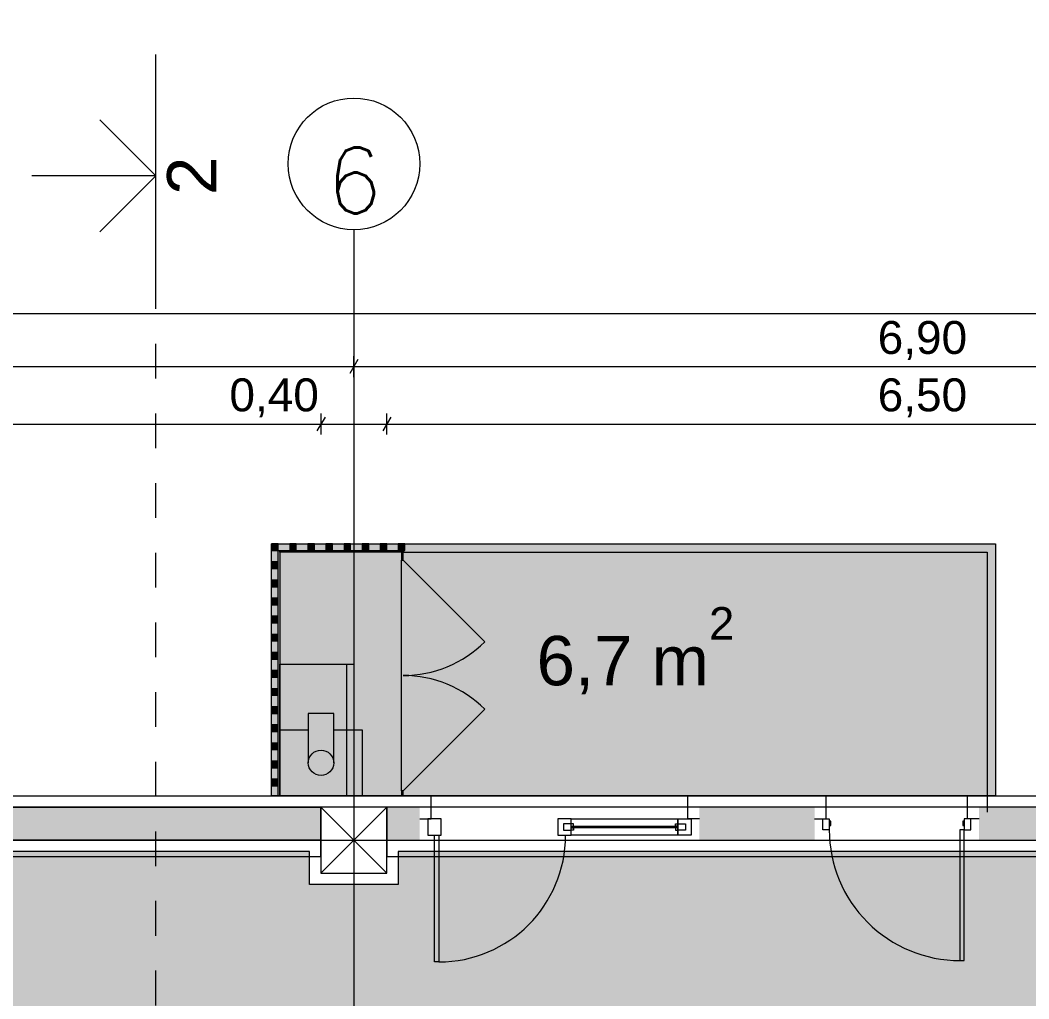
# Model space of a CAD drawing. Header units: metres. Extents: x 476297 to 476657, y 4620828 to 4621206.
# Drawn here: x 476423.33 to 476429.46, y 4621080.66 to 4621086.6 of the extents above; entities that cross this region are included whole.
import ezdxf

# ---------------------------------------------------------------- set-up
doc = ezdxf.new("R2010")
doc.units = ezdxf.units.M
doc.header["$MEASUREMENT"] = 0
doc.linetypes.add('Dashed', pattern=[0.42333333333324, 0.21166666666662, -0.21166666666662])
for name, color, linetype in [('0_Pen_No__42_Pen_No__250', 7, 'Continuous'), ('2D Drafting - General_Pen_No__1', 7, 'Continuous'), ('2D Drafting - General_Pen_No__250_Pen_No__7', 7, 'Continuous'), ('2D Drafting - General_Pen_No__7', 7, 'Continuous'), ('2D Drafting - General_Pen_No__7_Pen_No__1', 7, 'Continuous'), ('2D Drafting - General_Pen_No__7_Pen_No__7', 7, 'Continuous'), ('Annotation - Text_Pen_No__7', 7, 'Continuous'), ('Doors_Pen_No__7_Pen_No__1', 7, 'Continuous'), ('Doors_Pen_No__7_Pen_No__7', 7, 'Continuous'), ('G-Anno-Nplt', 7, 'Continuous'), ('gegmebi_Pen_No__1', 7, 'Continuous'), ('kar-panjara_Pen_No__7_Pen_No__1', 7, 'Continuous'), ('New.', 7, 'Continuous'), ('New2D Drafting - General_Pen_No__250_Pen_No__7', 7, 'Continuous'), ('New2D Drafting - General_Pen_No__30_Pen_No__9_Pen_No__9', 7, 'Continuous'), ('NewDoors_Pen_No__7_Pen_No__7', 7, 'Continuous'), ('Newreg_nak', 7, 'Continuous'), ('Newshenobebi', 7, 'Continuous'), ('NewStructural - Bearing', 7, 'Continuous'), ('zoma', 7, 'Continuous'), ('zoma_Pen_No__5', 7, 'Continuous')]:
    doc.layers.add(name, color=color, linetype=linetype)
doc.styles.add('GENERATED_STYLE_1', font='arial.ttf')
doc.styles.add('GENERATED_STYLE_2', font='arial.ttf')
doc.dimstyles.new('GENERATED_STYLE__1', dxfattribs={"dimtxt": 0.2, "dimasz": 0.0644213309708986, "dimexe": 0.18, "dimexo": 0.003, "dimgap": 0.09, "dimtad": 1, "dimtih": 1, "dimtoh": 1, "dimzin": 0, "dimdsep": 46, "dimtxsty": 'GENERATED_STYLE_2', "dimblk": 'ARROWHEAD_2', "dimblk1": 'ARROWHEAD_2', "dimblk2": 'ARROWHEAD_2', "dimcen": 0.09, "dimclrd": 142, "dimclre": 142, "dimclrt": 142, "dimadec": 0, "dimazin": 0, "dimtfac": 1, "dimtdec": 4, "dimtmove": 0, "dimatfit": 3, "dimfxl": 1, "dimtolj": 1, "dimtzin": 0, "dimarcsym": 0})
doc.dimstyles.new('GENERATED_STYLE__2', dxfattribs={"dimtxt": 0.2, "dimasz": 0.0644213309708986, "dimexe": 0.18, "dimexo": 0.003, "dimgap": 0.09, "dimtad": 1, "dimtih": 1, "dimtoh": 1, "dimzin": 0, "dimdsep": 46, "dimtxsty": 'GENERATED_STYLE_2', "dimblk": 'ARROWHEAD_2', "dimblk1": 'ARROWHEAD_2', "dimblk2": 'ARROWHEAD_2', "dimcen": 0.09, "dimclrd": 142, "dimclre": 142, "dimclrt": 142, "dimadec": 0, "dimazin": 0, "dimtfac": 1, "dimtdec": 4, "dimtmove": 2, "dimatfit": 3, "dimfxl": 1, "dimtolj": 1, "dimtzin": 0, "dimarcsym": 0})
doc.dimstyles.new('GENERATED_STYLE__9', dxfattribs={"dimtxt": 0.5, "dimasz": 0.228, "dimexe": 0.18, "dimexo": 0.003, "dimgap": 0.09, "dimtad": 1, "dimzin": 0, "dimdsep": 46, "dimtxsty": 'GENERATED_STYLE_2', "dimblk": 'ARROWHEAD_2', "dimblk1": 'ARROWHEAD_2', "dimblk2": 'ARROWHEAD_2', "dimcen": 0.09, "dimclrd": 1, "dimclre": 1, "dimclrt": 1, "dimadec": 0, "dimazin": 0, "dimtfac": 1, "dimtdec": 4, "dimtmove": 0, "dimatfit": 3, "dimfxl": 1, "dimtolj": 1, "dimtzin": 0, "dimarcsym": 0})

# ---------------------------------------------------------------- blocks, each defined once
blk = doc.blocks.new('*D170', base_point=(476844.5271483883, 4621385.791044046))
at = {"layer": 'zoma', "color": 1, "linetype": 'Continuous', "lineweight": 0, "transparency": 16777216}
for p, q in [((476390.6557685478, 4621089.805707128), (476390.6557698309, 4621089.952407127)), ((476390.8057677904, 4621089.719103316), (476390.5057693053, 4621089.89231094)), ((476390.8807685478, 4621089.80570516), (476390.4307685479, 4621089.805709096)), ((476390.6556987105, 4621081.820953937), (476390.6557685478, 4621089.805707128)), ((476390.505699468, 4621081.907557749), (476390.805697953, 4621081.734350125)), ((476390.8806987105, 4621081.820951969), (476390.4306987105, 4621081.820955905)), ((476390.6556974274, 4621081.674253938), (476390.6556987105, 4621081.820953937))]:
    blk.add_line(p, q, dxfattribs=at)
at = {"layer": 'zoma', "color": 1, "lineweight": 0, "transparency": 16777216, "insert": (476390.5557261523, 4621084.958473884), "char_height": 0.5, "attachment_point": 7, "rotation": 89.99949887172694, "style": 'GENERATED_STYLE_2'}
blk.add_mtext('\\A1;{\\pql;\\fArial CYR|b0|i0|c204|p34;54.31}', dxfattribs=at)
blk = doc.blocks.new('ARROWHEAD_2')
at = {"color": 0, "linetype": 'Continuous', "lineweight": 0}
for p, q in [((-0.3781315, -0.655), (0.3781315, 0.655)), ((0, 0), (-1, 0))]:
    blk.add_line(p, q, dxfattribs=at)
blk = doc.blocks.new('*D174', base_point=(476844.5271483883, 4621385.791044046))
at = {"layer": 'zoma', "color": 142, "linetype": 'Continuous', "lineweight": 0, "transparency": 16777216}
for p, q in [((476411.5802715549, 4621084.540303047), (476411.5313325465, 4621084.45553813)), ((476411.5558020597, 4621084.434346907), (476411.5558020417, 4621084.56149427)), ((476418.4802715548, 4621084.540304017), (476418.4313325465, 4621084.455539101)), ((476418.4558020596, 4621084.434347877), (476418.4558020417, 4621084.561495241)), ((476411.5558020507, 4621084.497920589), (476418.4558020507, 4621084.497921559)), ((476418.4558020507, 4621084.497921559), (476425.3558020507, 4621084.497922529))]:
    blk.add_line(p, q, dxfattribs=at)
at = {"layer": 'zoma', "color": 142, "lineweight": 0, "transparency": 16777216, "insert": (476414.7397440391, 4621084.537921037), "char_height": 0.2, "attachment_point": 7, "rotation": 8.059709588411218e-06, "style": 'GENERATED_STYLE_2'}
blk.add_mtext('\\A1;{\\pql;\\fArial CYR|b0|i0|c204|p34;6,90}', dxfattribs=at)
blk = doc.blocks.new('*D175', base_point=(476844.5271483883, 4621385.791044046))
at = {"layer": 'zoma', "color": 142, "linetype": 'Continuous', "lineweight": 0, "transparency": 16777216}
for p, q in [((476418.4802715548, 4621084.540304017), (476418.4313325465, 4621084.455539101)), ((476418.4558020596, 4621084.434347877), (476418.4558020417, 4621084.561495241)), ((476425.3802715549, 4621084.540304988), (476425.3313325465, 4621084.455540071)), ((476425.3558020596, 4621084.434348848), (476425.3558020417, 4621084.561496211)), ((476418.4558020507, 4621084.497921559), (476425.3558020507, 4621084.497922529)), ((476425.3558020507, 4621084.497922529), (476432.2558020506, 4621084.4979235))]:
    blk.add_line(p, q, dxfattribs=at)
at = {"layer": 'zoma', "color": 142, "lineweight": 0, "transparency": 16777216, "insert": (476421.6397440391, 4621084.537922008), "char_height": 0.2, "attachment_point": 7, "rotation": 8.059709588411218e-06, "style": 'GENERATED_STYLE_2'}
blk.add_mtext('\\A1;{\\pql;\\fArial CYR|b0|i0|c204|p34;6,90}', dxfattribs=at)
blk = doc.blocks.new('*D176', base_point=(476844.5271483883, 4621385.791044046))
at = {"layer": 'zoma', "color": 142, "linetype": 'Continuous', "lineweight": 0, "transparency": 16777216}
for p, q in [((476425.3802715549, 4621084.540304988), (476425.3313325465, 4621084.455540071)), ((476425.3558020596, 4621084.434348848), (476425.3558020417, 4621084.561496211)), ((476432.2313325464, 4621084.455541043), (476432.2802715548, 4621084.540305958)), ((476432.2558020596, 4621084.434349818), (476432.2558020417, 4621084.561497183)), ((476425.3558020507, 4621084.497922529), (476432.2558020506, 4621084.4979235)), ((476432.2558020506, 4621084.4979235), (476432.2972520912, 4621084.497923506))]:
    blk.add_line(p, q, dxfattribs=at)
at = {"layer": 'zoma', "color": 142, "lineweight": 0, "transparency": 16777216, "insert": (476428.5397440391, 4621084.537922978), "char_height": 0.2, "attachment_point": 7, "rotation": 8.059709588411218e-06, "style": 'GENERATED_STYLE_2'}
blk.add_mtext('\\A1;{\\pql;\\fArial CYR|b0|i0|c204|p34;6,90}', dxfattribs=at)
blk = doc.blocks.new('*D228', base_point=(476844.5271483883, 4621385.791044046))
at = {"layer": 'zoma', "color": 142, "linetype": 'Continuous', "lineweight": 0, "transparency": 16777216}
for p, q in [((476418.6802716039, 4621084.191657396), (476418.6313325955, 4621084.106892481)), ((476418.6558021086, 4621084.085701256), (476418.6558020908, 4621084.21284862)), ((476425.1802716039, 4621084.191658311), (476425.1313325955, 4621084.106893394)), ((476425.1558021086, 4621084.085702171), (476425.1558020908, 4621084.212849534)), ((476418.2558020997, 4621084.149274882), (476418.6558020997, 4621084.149274938)), ((476418.6558020997, 4621084.149274938), (476425.1558020997, 4621084.149275852))]:
    blk.add_line(p, q, dxfattribs=at)
at = {"layer": 'zoma', "color": 142, "lineweight": 0, "transparency": 16777216, "char_height": 0.2, "attachment_point": 7, "rotation": 8.059709588411218e-06, "style": 'GENERATED_STYLE_2'}
for s, insert in [('\\A1;{\\pql;\\fArial CYR|b0|i0|c204|p34;6,50}', (476421.6397440881, 4621084.189275359)), ('\\A1;{\\pql;\\fArial CYR|b0|i0|c204|p34;0,40}', (476424.5991890374, 4621084.189275775))]:
    blk.add_mtext(s, dxfattribs=dict(at, insert=insert))
blk = doc.blocks.new('*D229', base_point=(476844.5271483883, 4621385.791044046))
at = {"layer": 'zoma', "color": 142, "linetype": 'Continuous', "lineweight": 0, "transparency": 16777216}
for p, q in [((476425.1802716039, 4621084.191658311), (476425.1313325955, 4621084.106893394)), ((476425.1558021086, 4621084.085702171), (476425.1558020908, 4621084.212849534)), ((476425.5802716039, 4621084.191658366), (476425.5313325956, 4621084.106893451)), ((476425.5558021087, 4621084.085702227), (476425.5558020908, 4621084.212849591)), ((476418.6558020997, 4621084.149274938), (476425.1558020997, 4621084.149275852)), ((476425.1558020997, 4621084.149275852), (476425.5558020998, 4621084.149275909))]:
    blk.add_line(p, q, dxfattribs=at)
blk = doc.blocks.new('*D230', base_point=(476844.5271483883, 4621385.791044046))
at = {"layer": 'zoma', "color": 142, "linetype": 'Continuous', "lineweight": 0, "transparency": 16777216}
for p, q in [((476425.5802716039, 4621084.191658366), (476425.5313325956, 4621084.106893451)), ((476425.5558021087, 4621084.085702227), (476425.5558020908, 4621084.212849591)), ((476432.0802716039, 4621084.191659281), (476432.0313325956, 4621084.106894366)), ((476432.0558021087, 4621084.085703141), (476432.0558020908, 4621084.212850505)), ((476425.1558020997, 4621084.149275852), (476425.5558020998, 4621084.149275909)), ((476425.5558020998, 4621084.149275909), (476432.0558020998, 4621084.149276823))]:
    blk.add_line(p, q, dxfattribs=at)
at = {"layer": 'zoma', "color": 142, "lineweight": 0, "transparency": 16777216, "char_height": 0.2, "attachment_point": 7, "rotation": 8.059709588411218e-06, "style": 'GENERATED_STYLE_2'}
for s, insert in [('\\A1;{\\pql;\\fArial CYR|b0|i0|c204|p34;6,50}', (476428.5397440881, 4621084.189276329)), ('\\A1;{\\pql;\\fArial CYR|b0|i0|c204|p34;0,40}', (476431.4991890374, 4621084.189276746))]:
    blk.add_mtext(s, dxfattribs=dict(at, insert=insert))
blk = doc.blocks.new('*D231', base_point=(476844.5271483883, 4621385.791044046))
at = {"layer": 'zoma', "color": 142, "linetype": 'Continuous', "lineweight": 0, "transparency": 16777216}
for p, q in [((476432.0802716039, 4621084.191659281), (476432.0313325956, 4621084.106894366)), ((476432.0558021087, 4621084.085703141), (476432.0558020908, 4621084.212850505)), ((476432.4313325955, 4621084.106894421), (476432.4802716039, 4621084.191659338)), ((476432.4558021086, 4621084.085703198), (476432.4558020908, 4621084.212850561)), ((476425.5558020998, 4621084.149275909), (476432.0558020998, 4621084.149276823)), ((476432.0558020998, 4621084.149276823), (476432.4558020997, 4621084.14927688)), ((476432.4558020997, 4621084.14927688), (476432.4972521403, 4621084.149276885))]:
    blk.add_line(p, q, dxfattribs=at)
blk = doc.blocks.new('*D232', base_point=(476844.5271483883, 4621385.791044046))
at = {"layer": 'zoma', "color": 142, "linetype": 'Continuous', "lineweight": 0, "transparency": 16777216}
for p, q in [((476390.6802734286, 4621084.863368561), (476390.6313344082, 4621084.778603652)), ((476390.6558039184, 4621084.757412424), (476390.6558039184, 4621084.884559788)), ((476432.4313344082, 4621084.778603652), (476432.4802734285, 4621084.863368561)), ((476432.4558039184, 4621084.757412424), (476432.4558039184, 4621084.884559788)), ((476390.6143538778, 4621084.820986106), (476390.6558039184, 4621084.820986106)), ((476390.6558039184, 4621084.820986106), (476432.4558039184, 4621084.820986106)), ((476432.4558039184, 4621084.820986106), (476432.497253959, 4621084.820986106))]:
    blk.add_line(p, q, dxfattribs=at)
at = {"layer": 'zoma', "color": 142, "lineweight": 0, "transparency": 16777216, "insert": (476411.7791162376, 4621084.860986106), "char_height": 0.2, "attachment_point": 7, "style": 'GENERATED_STYLE_2'}
blk.add_mtext('\\A1;{\\pql;\\fArial CYR|b0|i0|c204|p34;41,80}', dxfattribs=at)
blk = doc.blocks.new('*D344', base_point=(476844.5271483883, 4621385.791044046))
at = {"layer": 'zoma', "color": 142, "linetype": 'Continuous', "lineweight": 0, "transparency": 16777216}
for p, q in [((476418.6794797192, 4621099.633265524), (476418.6305406989, 4621099.548500615)), ((476418.6550102091, 4621099.527309388), (476418.6550102091, 4621099.654456751)), ((476425.1794797192, 4621099.633265524), (476425.1305406989, 4621099.548500615)), ((476425.1550102091, 4621099.527309388), (476425.1550102091, 4621099.654456751)), ((476418.6550102091, 4621099.59088307), (476425.1550102091, 4621099.59088307))]:
    blk.add_line(p, q, dxfattribs=at)
at = {"layer": 'zoma', "color": 142, "lineweight": 0, "transparency": 16777216, "char_height": 0.2, "attachment_point": 7, "style": 'GENERATED_STYLE_2'}
for s, insert in [('\\A1;{\\pql;\\fArial CYR|b0|i0|c204|p34;6,50}', (476421.6389522031, 4621099.63088307)), ('\\A1;{\\pql;\\fArial CYR|b0|i0|c204|p34;0,40}', (476424.5983971523, 4621099.63088307))]:
    blk.add_mtext(s, dxfattribs=dict(at, insert=insert))
blk = doc.blocks.new('*D345', base_point=(476844.5271483883, 4621385.791044046))
at = {"layer": 'zoma', "color": 142, "linetype": 'Continuous', "lineweight": 0, "transparency": 16777216}
for p, q in [((476425.1794797192, 4621099.633265524), (476425.1305406989, 4621099.548500615)), ((476425.1550102091, 4621099.527309388), (476425.1550102091, 4621099.654456751)), ((476425.5794797192, 4621099.633265524), (476425.5305406989, 4621099.548500615)), ((476425.5550102091, 4621099.527309388), (476425.5550102091, 4621099.654456751)), ((476425.1550102091, 4621099.59088307), (476425.5550102091, 4621099.59088307))]:
    blk.add_line(p, q, dxfattribs=at)
blk = doc.blocks.new('*D346', base_point=(476844.5271483883, 4621385.791044046))
at = {"layer": 'zoma', "color": 142, "linetype": 'Continuous', "lineweight": 0, "transparency": 16777216}
for p, q in [((476425.5794797192, 4621099.633265524), (476425.5305406989, 4621099.548500615)), ((476425.5550102091, 4621099.527309388), (476425.5550102091, 4621099.654456751)), ((476432.0794797192, 4621099.633265524), (476432.0305406989, 4621099.548500615)), ((476432.0550102091, 4621099.527309388), (476432.0550102091, 4621099.654456751)), ((476425.5550102091, 4621099.59088307), (476432.0550102091, 4621099.59088307))]:
    blk.add_line(p, q, dxfattribs=at)
at = {"layer": 'zoma', "color": 142, "lineweight": 0, "transparency": 16777216, "char_height": 0.2, "attachment_point": 7, "style": 'GENERATED_STYLE_2'}
for s, insert in [('\\A1;{\\pql;\\fArial CYR|b0|i0|c204|p34;6,50}', (476428.5389522031, 4621099.63088307)), ('\\A1;{\\pql;\\fArial CYR|b0|i0|c204|p34;0,40}', (476431.4983971523, 4621099.63088307))]:
    blk.add_mtext(s, dxfattribs=dict(at, insert=insert))

msp = doc.modelspace()

# ---------------------------------------------------------------- hatches: boundary and pattern name
at = {"layer": '2D Drafting - General_Pen_No__250_Pen_No__7', "linetype": 'Continuous', "lineweight": 0}
for points in [[(476424.9058103614, 4621083.380709842), (476424.9058109903, 4621081.890586215), (476424.8958109891, 4621081.890586212), (476424.8958103603, 4621083.380709838)], [(476425.6561335981, 4621083.370710158), (476424.9058103656, 4621083.370709841), (476424.9058103614, 4621083.380709842), (476425.6561335939, 4621083.380710158)], [(476425.6561336122, 4621083.32083749), (476425.6561335981, 4621083.370833867), (476425.6461335969, 4621083.370833866), (476425.646133611, 4621083.320837487)], [(476425.6558395167, 4621081.890586147), (476425.6558395081, 4621081.92083749), (476425.6458395069, 4621081.920837487), (476425.6458395154, 4621081.890586144)], [(476425.1558009365, 4621081.820586286), (476425.1558009927, 4621081.620586285), (476423.1558011431, 4621081.620585722), (476423.1558010868, 4621081.820585723)], [(476425.5558009362, 4621081.820586398), (476425.7558020565, 4621081.820586455), (476425.7558021127, 4621081.620586454), (476425.5558009924, 4621081.620586397)], [(476427.4558026994, 4621081.620586932), (476427.4558026431, 4621081.820586933), (476428.1558050645, 4621081.82058713), (476428.1558051208, 4621081.620587129)], [(476429.1558055787, 4621081.820587592), (476432.0558009362, 4621081.820588408), (476432.0558009924, 4621081.620588407), (476429.1558056349, 4621081.620587591)]]:
    msp.add_hatch(color=7, dxfattribs=at).paths.add_polyline_path(points)
at = {"layer": 'G-Anno-Nplt', "linetype": 'Continuous', "lineweight": 0}
for color, points in [(46, [(476429.2558007047, 4621083.420715788), (476429.2558011352, 4621081.89058744), (476424.8558060445, 4621081.890586201), (476424.855805614, 4621083.420714551)]), (167, [(476432.1858027903, 4621074.990588006), (476432.185801001, 4621081.350588313), (476431.9858012095, 4621081.350588256), (476431.9858011532, 4621081.550588206), (476425.6258010044, 4621081.550586417), (476425.6258010606, 4621081.350586467), (476425.0858010375, 4621081.350586316), (476425.0858009813, 4621081.550586266), (476421.6258012146, 4621081.550585292), (476421.6258027141, 4621076.220583539), (476421.5558026524, 4621076.220583519), (476421.5558030604, 4621074.770585229), (476424.265615074, 4621074.770585991), (476424.2656150543, 4621074.840586212), (476424.2656149614, 4621075.17058605), (476425.2758028078, 4621075.170586334), (476425.2758028584, 4621074.990586062), (476425.6258026915, 4621074.990586161), (476425.6258027337, 4621074.840586594), (476431.9858028826, 4621074.840588225), (476431.9858028404, 4621074.99058795)])]:
    msp.add_hatch(color=color, dxfattribs=at).paths.add_polyline_path(points)
at = {"layer": 'New2D Drafting - General_Pen_No__250_Pen_No__7', "linetype": 'Continuous', "lineweight": 0}
for points in [[(476424.9058110054, 4621081.89046776), (476425.3558110055, 4621081.890467887), (476425.3558107804, 4621082.690467887), (476424.9058107804, 4621082.69046776)], [(476424.9058110043, 4621081.890585129), (476425.4058110043, 4621081.890589793), (476425.4058072732, 4621082.290585269), (476425.232822053, 4621082.290583656), (476425.2328211202, 4621082.390586615), (476425.0787951793, 4621082.390585178), (476425.0787961121, 4621082.290582219), (476424.9058072732, 4621082.290580606)]]:
    msp.add_hatch(color=255, dxfattribs=at).paths.add_polyline_path(points)
at = {"layer": 'New2D Drafting - General_Pen_No__30_Pen_No__9_Pen_No__9', "linetype": 'Continuous', "lineweight": 0}
for points in [[(476424.855805614, 4621083.420714551), (476424.8558056309, 4621083.380714551), (476424.8958056309, 4621083.380714567), (476424.8958056141, 4621083.420714567)], [(476424.9658056141, 4621083.420714597), (476424.965805631, 4621083.380714597), (476425.005805631, 4621083.380714614), (476425.0058056141, 4621083.420714614)], [(476425.0758056141, 4621083.420714643), (476425.075805631, 4621083.380714643), (476425.115805631, 4621083.380714661), (476425.1158056142, 4621083.420714661)], [(476425.1858056141, 4621083.420714689), (476425.185805631, 4621083.380714689), (476425.225805631, 4621083.380714706), (476425.2258056141, 4621083.420714706)], [(476425.2958056142, 4621083.420714736), (476425.295805631, 4621083.380714736), (476425.3358056311, 4621083.380714753), (476425.3358056142, 4621083.420714753)], [(476425.4058056142, 4621083.420714783), (476425.4058056311, 4621083.380714783), (476425.4458056311, 4621083.380714799), (476425.4458056142, 4621083.420714799)], [(476425.5158056142, 4621083.420714829), (476425.5158056311, 4621083.380714829), (476425.5558056311, 4621083.380714846), (476425.5558056142, 4621083.420714846)], [(476425.6258056142, 4621083.420714876), (476425.6258056311, 4621083.380714876), (476425.6658056311, 4621083.380714892), (476425.6658056143, 4621083.420714892)], [(476424.8558056774, 4621083.27071455), (476424.8958056773, 4621083.270714567), (476424.8958056605, 4621083.310714567), (476424.8558056605, 4621083.31071455)], [(476424.8558057238, 4621083.16071455), (476424.8958057238, 4621083.160714568), (476424.8958057069, 4621083.200714568), (476424.8558057069, 4621083.20071455)], [(476424.8558057702, 4621083.050714551), (476424.8958057702, 4621083.050714567), (476424.8958057533, 4621083.090714567), (476424.8558057533, 4621083.090714551)], [(476424.8558058166, 4621082.94071455), (476424.8958058166, 4621082.940714567), (476424.8958057998, 4621082.980714567), (476424.8558057997, 4621082.98071455)], [(476424.855805863, 4621082.83071455), (476424.895805863, 4621082.830714568), (476424.8958058461, 4621082.870714568), (476424.8558058462, 4621082.87071455)], [(476424.8558059094, 4621082.72071455), (476424.8958059095, 4621082.720714567), (476424.8958058926, 4621082.760714567), (476424.8558058926, 4621082.760714551)], [(476424.8558059559, 4621082.61071455), (476424.8958059559, 4621082.610714567), (476424.895805939, 4621082.650714567), (476424.855805939, 4621082.65071455)], [(476424.8558060023, 4621082.50071455), (476424.8958060023, 4621082.500714567), (476424.8958059854, 4621082.540714568), (476424.8558059854, 4621082.54071455)], [(476424.8558060487, 4621082.39071455), (476424.8958060487, 4621082.390714567), (476424.8958060318, 4621082.430714567), (476424.8558060318, 4621082.43071455)], [(476424.8558060951, 4621082.28071455), (476424.8958060952, 4621082.280714567), (476424.8958060783, 4621082.320714567), (476424.8558060782, 4621082.32071455)], [(476424.8558061416, 4621082.17071455), (476424.8958061415, 4621082.170714567), (476424.8958061247, 4621082.210714567), (476424.8558061247, 4621082.21071455)], [(476424.855806188, 4621082.06071455), (476424.895806188, 4621082.060714567), (476424.8958061711, 4621082.100714567), (476424.8558061711, 4621082.10071455)], [(476424.8558062344, 4621081.95071455), (476424.8958062344, 4621081.950714567), (476424.8958062175, 4621081.990714567), (476424.8558062175, 4621081.99071455)]]:
    msp.add_hatch(color=255, dxfattribs=at).paths.add_polyline_path(points)

# ---------------------------------------------------------------- linework, layer by layer
at = {"layer": '0_Pen_No__42_Pen_No__250', "color": 5, "linetype": 'Continuous', "lineweight": 0}
msp.add_circle((476425.3558018773, 4621085.73018135), 0.4000000000000057, dxfattribs=at)
at = {"layer": '2D Drafting - General_Pen_No__1', "color": 7, "linetype": 'Continuous', "lineweight": 0}
for p, q in [((476425.5558010488, 4621081.420586399), (476425.1558009362, 4621081.820586286)), ((476425.1558010487, 4621081.420586287), (476425.5558009362, 4621081.820586398))]:
    msp.add_line(p, q, dxfattribs=at)
at = {"layer": '2D Drafting - General_Pen_No__1', "color": 7, "linetype": 'Continuous', "lineweight": 0, "flags": 128}
for points in [[(476418.6558010206, 4621081.520584458), (476425.1558010206, 4621081.520586287), (476425.1558009362, 4621081.820586286), (476418.6558009362, 4621081.820584458)], [(476425.1558010487, 4621081.420586287), (476425.5558010488, 4621081.420586399), (476425.5558009362, 4621081.820586398), (476425.1558009362, 4621081.820586286)], [(476425.5558010206, 4621081.520586399), (476432.0558010206, 4621081.520588228), (476432.0558009362, 4621081.820588228), (476425.5558009362, 4621081.820586399)]]:
    msp.add_lwpolyline(points, close=True, dxfattribs=at)
at = {"layer": '2D Drafting - General_Pen_No__250_Pen_No__7', "color": 7, "linetype": 'Continuous', "lineweight": 0, "flags": 128}
for points in [[(476424.9058103614, 4621083.380709842), (476424.9058109903, 4621081.890586215), (476424.8958109891, 4621081.890586212), (476424.8958103603, 4621083.380709838)], [(476425.6561335981, 4621083.370710158), (476424.9058103656, 4621083.370709841), (476424.9058103614, 4621083.380709842), (476425.6561335939, 4621083.380710158)], [(476425.6561336122, 4621083.32083749), (476425.6561335981, 4621083.370833867), (476425.6461335969, 4621083.370833866), (476425.646133611, 4621083.320837487)], [(476425.6558395167, 4621081.890586147), (476425.6558395081, 4621081.92083749), (476425.6458395069, 4621081.920837487), (476425.6458395154, 4621081.890586144)], [(476425.1558009365, 4621081.820586286), (476425.1558009927, 4621081.620586285), (476423.1558011431, 4621081.620585722), (476423.1558010868, 4621081.820585723)]]:
    msp.add_lwpolyline(points, close=True, dxfattribs=at)
at = {"layer": '2D Drafting - General_Pen_No__7', "color": 7, "linetype": 'Continuous', "lineweight": 0, "flags": 128}
for points in [[(476425.7558020762, 4621081.750481886), (476425.8258170274, 4621081.750481273), (476425.8258182542, 4621081.890743135)], [(476427.4558026629, 4621081.750377239), (476427.3857877116, 4621081.750376588), (476427.3857864059, 4621081.890638449)], [(476428.1558050843, 4621081.750379821), (476428.2258200356, 4621081.750379209), (476428.2258212623, 4621081.890641071)], [(476429.1558055984, 4621081.75038349), (476429.0858055984, 4621081.750384104), (476429.0858068276, 4621081.890620456)]]:
    msp.add_lwpolyline(points, dxfattribs=at)
at = {"layer": '2D Drafting - General_Pen_No__7_Pen_No__1', "color": 7, "linetype": 'Continuous', "lineweight": 0, "flags": 128}
msp.add_lwpolyline([(476426.6758020237, 4621081.750438374), (476427.3258020239, 4621081.750438558), (476427.3258020521, 4621081.650377654), (476426.6758020519, 4621081.650377471)], close=True, dxfattribs=at)
at = {"layer": '2D Drafting - General_Pen_No__7_Pen_No__7', "color": 7, "linetype": 'Continuous', "lineweight": 0}
for centre, radius, start, end in [((476425.8724687185, 4621081.650419993), 0.7703111111878427, 270.0000161402591, 359.99683664163), ((476429.0396295974, 4621081.682645363), 0.7943111053032783, 179.9998194752029, 270.0015010020535)]:
    msp.add_arc(centre, radius, start, end, dxfattribs=at)
at = {"layer": 'Doors_Pen_No__7_Pen_No__1', "color": 7, "linetype": 'Continuous', "lineweight": 0, "flags": 128}
msp.add_lwpolyline([(476425.8458020522, 4621081.650419987), (476425.8724687188, 4621081.650419994), (476425.8724689355, 4621080.880108884), (476425.8458022689, 4621080.880108876)], close=True, dxfattribs=at)
at = {"layer": 'Doors_Pen_No__7_Pen_No__7', "color": 7, "linetype": 'Continuous', "lineweight": 0, "flags": 128}
for points in [[(476428.2058056069, 4621081.750380162), (476428.2453167181, 4621081.750381199), (476428.2453184922, 4621081.682647867), (476428.2058073808, 4621081.682646831)], [(476428.2542059838, 4621081.735981431), (476428.2453170956, 4621081.735981198), (476428.2453177939, 4621081.709314531), (476428.254206683, 4621081.709314764)], [(476429.0662948673, 4621081.735979395), (476429.0574059791, 4621081.735979161), (476429.0574066764, 4621081.709312496), (476429.0662955664, 4621081.70931273)], [(476429.1058056009, 4621081.750380429), (476429.0662944908, 4621081.750379395), (476429.0662962637, 4621081.682646062), (476429.1058073749, 4621081.682647098)], [(476429.0662962637, 4621081.682646062), (476429.0396295973, 4621081.682645363), (476429.0396504063, 4621080.888334259), (476429.0663170728, 4621080.888334956)]]:
    msp.add_lwpolyline(points, close=True, dxfattribs=at)
at = {"layer": 'G-Anno-Nplt', "color": 7, "linetype": 'Continuous', "lineweight": 0, "flags": 128}
for points in [[(476429.2558007047, 4621083.420715788), (476429.2558011352, 4621081.89058744), (476424.8558060445, 4621081.890586201), (476424.855805614, 4621083.420714551)], [(476432.1858027903, 4621074.990588006), (476432.185801001, 4621081.350588313), (476431.9858012095, 4621081.350588256), (476431.9858011532, 4621081.550588206), (476425.6258010044, 4621081.550586417), (476425.6258010606, 4621081.350586467), (476425.0858010375, 4621081.350586316), (476425.0858009813, 4621081.550586266), (476421.6258012146, 4621081.550585292), (476421.6258027141, 4621076.220583539), (476421.5558026524, 4621076.220583519), (476421.5558030604, 4621074.770585229), (476424.265615074, 4621074.770585991), (476424.2656150543, 4621074.840586212), (476424.2656149614, 4621075.17058605), (476425.2758028078, 4621075.170586334), (476425.2758028584, 4621074.990586062), (476425.6258026915, 4621074.990586161), (476425.6258027337, 4621074.840586594), (476431.9858028826, 4621074.840588225), (476431.9858028404, 4621074.99058795)]]:
    msp.add_lwpolyline(points, close=True, dxfattribs=at)
at = {"layer": 'gegmebi_Pen_No__1', "color": 7, "linetype": 'Continuous', "lineweight": 0, "flags": 128}
for points in [[(476425.2328239196, 4621082.090467852), (476425.2328211213, 4621082.390469245), (476425.0787951804, 4621082.390467809), (476425.0787979787, 4621082.090466416)], [(476425.232822053, 4621082.290583656), (476425.4058072732, 4621082.290585269), (476425.4058110043, 4621081.890589793), (476424.9058110043, 4621081.890585129), (476424.9058072732, 4621082.290580606), (476425.0787961121, 4621082.290582219)]]:
    msp.add_lwpolyline(points, dxfattribs=at)
at = {"layer": 'kar-panjara_Pen_No__7_Pen_No__1', "color": 7, "linetype": 'Continuous', "lineweight": 0, "flags": 128}
for points in [[(476425.885802024, 4621081.750419998), (476425.805802024, 4621081.750419975), (476425.8058020521, 4621081.650419976), (476425.8858020522, 4621081.650419998)], [(476426.6758020238, 4621081.750377472), (476426.5958020238, 4621081.750377449), (476426.5958020519, 4621081.650377449), (476426.6758020519, 4621081.650377471)], [(476426.6308020434, 4621081.680438363), (476426.6758020435, 4621081.680438375), (476426.6758020392, 4621081.695438375), (476426.6758020364, 4621081.705438375), (476426.6908020364, 4621081.705438379), (476426.6908020321, 4621081.72043838), (476426.6308020321, 4621081.720438363)], [(476427.3708020436, 4621081.680438571), (476427.3258020437, 4621081.680438559), (476427.3258020394, 4621081.695438558), (476427.3258020366, 4621081.705438558), (476427.3108020366, 4621081.705438553), (476427.3108020324, 4621081.720438554), (476427.3708020324, 4621081.720438571)], [(476427.325802024, 4621081.750377654), (476427.4058020241, 4621081.750377676), (476427.4058020522, 4621081.650377677), (476427.3258020521, 4621081.650377654)], [(476427.3258020394, 4621081.695438558), (476426.6758020392, 4621081.695438375), (476426.6758020364, 4621081.705438375), (476427.3258020366, 4621081.705438558)], [(476426.6908020434, 4621081.68043838), (476426.6758020435, 4621081.680438375), (476426.6758020392, 4621081.695438375), (476426.6908020392, 4621081.695438379)], [(476427.3108020436, 4621081.680438554), (476427.3258020437, 4621081.680438559), (476427.3258020394, 4621081.695438558), (476427.3108020394, 4621081.695438554)]]:
    msp.add_lwpolyline(points, close=True, dxfattribs=at)
at = {"layer": 'New2D Drafting - General_Pen_No__30_Pen_No__9_Pen_No__9', "color": 7, "linetype": 'Continuous', "lineweight": 0, "flags": 128}
for points in [[(476424.855805614, 4621083.420714551), (476424.8558056309, 4621083.380714551), (476424.8958056309, 4621083.380714567), (476424.8958056141, 4621083.420714567)], [(476424.9658056141, 4621083.420714597), (476424.965805631, 4621083.380714597), (476425.005805631, 4621083.380714614), (476425.0058056141, 4621083.420714614)], [(476425.0758056141, 4621083.420714643), (476425.075805631, 4621083.380714643), (476425.115805631, 4621083.380714661), (476425.1158056142, 4621083.420714661)], [(476425.1858056141, 4621083.420714689), (476425.185805631, 4621083.380714689), (476425.225805631, 4621083.380714706), (476425.2258056141, 4621083.420714706)], [(476425.2958056142, 4621083.420714736), (476425.295805631, 4621083.380714736), (476425.3358056311, 4621083.380714753), (476425.3358056142, 4621083.420714753)], [(476425.4058056142, 4621083.420714783), (476425.4058056311, 4621083.380714783), (476425.4458056311, 4621083.380714799), (476425.4458056142, 4621083.420714799)], [(476425.5158056142, 4621083.420714829), (476425.5158056311, 4621083.380714829), (476425.5558056311, 4621083.380714846), (476425.5558056142, 4621083.420714846)], [(476425.6258056142, 4621083.420714876), (476425.6258056311, 4621083.380714876), (476425.6658056311, 4621083.380714892), (476425.6658056143, 4621083.420714892)], [(476424.8558056774, 4621083.27071455), (476424.8958056773, 4621083.270714567), (476424.8958056605, 4621083.310714567), (476424.8558056605, 4621083.31071455)], [(476424.8558057238, 4621083.16071455), (476424.8958057238, 4621083.160714568), (476424.8958057069, 4621083.200714568), (476424.8558057069, 4621083.20071455)], [(476424.8558057702, 4621083.050714551), (476424.8958057702, 4621083.050714567), (476424.8958057533, 4621083.090714567), (476424.8558057533, 4621083.090714551)], [(476424.8558058166, 4621082.94071455), (476424.8958058166, 4621082.940714567), (476424.8958057998, 4621082.980714567), (476424.8558057997, 4621082.98071455)], [(476424.855805863, 4621082.83071455), (476424.895805863, 4621082.830714568), (476424.8958058461, 4621082.870714568), (476424.8558058462, 4621082.87071455)], [(476424.8558059094, 4621082.72071455), (476424.8958059095, 4621082.720714567), (476424.8958058926, 4621082.760714567), (476424.8558058926, 4621082.760714551)], [(476424.8558059559, 4621082.61071455), (476424.8958059559, 4621082.610714567), (476424.895805939, 4621082.650714567), (476424.855805939, 4621082.65071455)], [(476424.8558060023, 4621082.50071455), (476424.8958060023, 4621082.500714567), (476424.8958059854, 4621082.540714568), (476424.8558059854, 4621082.54071455)], [(476424.8558060487, 4621082.39071455), (476424.8958060487, 4621082.390714567), (476424.8958060318, 4621082.430714567), (476424.8558060318, 4621082.43071455)], [(476424.8558060951, 4621082.28071455), (476424.8958060952, 4621082.280714567), (476424.8958060783, 4621082.320714567), (476424.8558060782, 4621082.32071455)], [(476424.8558061416, 4621082.17071455), (476424.8958061415, 4621082.170714567), (476424.8958061247, 4621082.210714567), (476424.8558061247, 4621082.21071455)], [(476424.855806188, 4621082.06071455), (476424.895806188, 4621082.060714567), (476424.8958061711, 4621082.100714567), (476424.8558061711, 4621082.10071455)], [(476424.8558062344, 4621081.95071455), (476424.8958062344, 4621081.950714567), (476424.8958062175, 4621081.990714567), (476424.8558062175, 4621081.99071455)]]:
    msp.add_lwpolyline(points, close=True, dxfattribs=at)
at = {"layer": 'NewDoors_Pen_No__7_Pen_No__7', "color": 7, "linetype": 'Continuous', "lineweight": 0, "flags": 128}
msp.add_lwpolyline([(476425.6561335981, 4621083.37071475), (476429.2058008285, 4621083.370715749), (476429.205801273, 4621081.790713914)], dxfattribs=at)
at = {"layer": 'Newreg_nak', "color": 7, "linetype": 'Continuous', "lineweight": 0}
for p, q in [((476425.6458395069, 4621081.920837487), (476425.6458391131, 4621083.320837487)), ((476425.310332801, 4621082.690467874), (476425.310333026, 4621081.890467874))]:
    msp.add_line(p, q, dxfattribs=at)
at = {"layer": 'Newreg_nak', "color": 7, "linetype": 'Continuous', "lineweight": 0, "flags": 128}
msp.add_lwpolyline([(476424.9058110054, 4621081.890585129), (476424.9058107804, 4621082.690585129), (476425.3558107803, 4621082.690585256), (476425.3558110054, 4621081.890585256)], close=True, dxfattribs=at)
msp.add_lwpolyline([(476421.2058011042, 4621081.820585179), (476421.2058010846, 4621081.890585176), (476432.525800524, 4621081.89058836), (476432.5258005437, 4621081.82058836), (476432.5258030433, 4621064.050588351), (476425.1558060299, 4621064.050587313)], dxfattribs=at)
at = {"layer": 'Newreg_nak', "color": 7, "linetype": 'Continuous', "lineweight": 0}
msp.add_circle((476425.1558109492, 4621082.09046783), 0.07701297045860597, dxfattribs=at)
at = {"layer": 'Newshenobebi', "color": 1, "linetype": 'Dashed', "lineweight": 0}
msp.add_lwpolyline([(476424.1515401505, 4621061.56556912), (476424.1515366578, 4621086.394435171)], dxfattribs=at)
at = {"layer": 'Newshenobebi', "color": 1, "linetype": 'Continuous', "lineweight": 0}
for points in [[(476424.1515368652, 4621084.920688065), (476424.1515366578, 4621086.394435171)], [(476424.1515367615, 4621085.657561618), (476423.8103915502, 4621085.998706733)], [(476424.1515367615, 4621085.657561618), (476423.3985388741, 4621085.657561512)], [(476424.1515367615, 4621085.657561618), (476423.8103916462, 4621085.316416407)]]:
    msp.add_lwpolyline(points, dxfattribs=at)
at = {"layer": 'NewStructural - Bearing', "color": 7, "linetype": 'Continuous', "lineweight": 0}
for p, q in [((476425.6558391143, 4621083.32083749), (476426.1508140003, 4621082.825862883)), ((476425.6558395081, 4621081.92083749), (476426.1508141157, 4621082.415812376))]:
    msp.add_line(p, q, dxfattribs=at)
for centre, radius, start, end in [((476425.6558391143, 4621083.32083749), 0.7000000000001259, 270.0000161194239, 315.0000161194283), ((476425.6558395081, 4621081.92083749), 0.6999999999998482, 45.00001611942341, 90.00001611944022)]:
    msp.add_arc(centre, radius, start, end, dxfattribs=at)
at = {"layer": 'zoma_Pen_No__5', "color": 5, "linetype": 'Continuous', "lineweight": 0}
for p, q in [((476425.3558019336, 4621085.33018135), (476425.3558054097, 4621060.619375304)), ((476386.7752517899, 4621081.620578974), (476436.6616326659, 4621081.620585992)), ((476386.7752517899, 4621081.620578974), (476436.6616326659, 4621081.620585992))]:
    msp.add_line(p, q, dxfattribs=at)

# ---------------------------------------------------------------- texts
at = {"layer": 'Annotation - Text_Pen_No__7', "color": 5, "linetype": 'Continuous', "lineweight": 0, "insert": (476425.357959503, 4621085.829218883), "char_height": 0.4000000000000001, "attachment_point": 2, "rotation": 8.0597095770002e-06}
msp.add_mtext('\\A1;{\\pqc;\\Ftxt.shx;6}', dxfattribs=at)
at = {"layer": 'G-Anno-Nplt', "color": 7, "lineweight": 0, "insert": (476426.4663883966, 4621082.505650994), "char_height": 0.3, "attachment_point": 7, "style": 'GENERATED_STYLE_1'}
msp.add_mtext('{\\fArial|b0|i0|c0|p34;6,7 m{\\H0.66x;\\S2^  ;}}', dxfattribs=at)
at = {"layer": 'New.', "color": 1, "linetype": 'Continuous', "lineweight": 0, "insert": (476424.2201071593, 4621085.657561627), "char_height": 0.3, "attachment_point": 2, "rotation": 90.00000805970957, "style": 'GENERATED_STYLE_1'}
msp.add_mtext('\\A1;{\\pqc;\\fArial|b0|i0|c0|p34;2}', dxfattribs=at)

# ---------------------------------------------------------------- dimensions: what is measured, and where the dimension line sits
at = {"layer": 'zoma', "color": 142, "linetype": 'Continuous', "lineweight": 0}
for base, p1, p2, dimstyle, picture, middle in [((476425.1550102091, 4621099.59088307), (476418.6550102091, 4621066.484690971), (476425.1550102091, 4621066.484690971), 'GENERATED_STYLE__1', '*D344', (476421.8987172111, 4621099.73088307)), ((476432.0550102091, 4621099.59088307), (476425.5550102091, 4621066.484690971), (476432.0550102091, 4621066.484690971), 'GENERATED_STYLE__1', '*D346', (476428.7987172111, 4621099.73088307)), ((476425.5550102091, 4621099.59088307), (476425.1550102091, 4621066.484690971), (476425.5550102091, 4621066.484690971), 'GENERATED_STYLE__1', '*D345', (476424.8581621604, 4621099.73088307)), ((476432.4558039184, 4621084.820986106), (476390.6558039184, 4621082.962397425), (476432.4558039184, 4621082.962397425), 'GENERATED_STYLE__2', '*D232', (476412.1151172359, 4621084.960986107))]:
    dim = msp.add_linear_dim(base=base, p1=p1, p2=p2, dimstyle=dimstyle, dxfattribs=at)
    dim.commit()
    dim.dimension.update_dxf_attribs({"geometry": picture, "text_midpoint": middle, "dimtype": 160})
at = {"layer": 'zoma', "color": 1, "linetype": 'Continuous', "lineweight": 0}
dim = msp.add_linear_dim(base=(476390.6557685478, 4621089.805707128), p1=(476432.4558078074, 4621081.82058834), p2=(476390.6557685478, 4621089.805707128), angle=89.99949887172696, text='54.31', dimstyle='GENERATED_STYLE__9', dxfattribs=at)
dim.commit()
dim.dimension.update_dxf_attribs({"geometry": '*D170', "text_midpoint": (476390.3057334992, 4621085.79847853), "dimtype": 160, "text_rotation": 89.99949887172696})
at = {"layer": 'zoma', "color": 142, "linetype": 'Continuous', "lineweight": 0}
for base, p1, p2, picture, middle in [((476418.4558020507, 4621084.497921559), (476411.5558022812, 4621082.859224695), (476418.4558022812, 4621082.859225665), '*D174', (476414.999509033, 4621084.637921073)), ((476425.3558020507, 4621084.497922529), (476418.4558022812, 4621082.859225665), (476425.3558022812, 4621082.859226636), '*D175', (476421.899509033, 4621084.637922044)), ((476432.2558020506, 4621084.4979235), (476425.3558022812, 4621082.859226636), (476432.2558022811, 4621082.859227606), '*D176', (476428.799509033, 4621084.637923014)), ((476425.1558020997, 4621084.149275852), (476418.6558023111, 4621082.64660852), (476425.1558023111, 4621082.646609434), '*D228', (476421.8995090821, 4621084.289275395)), ((476432.0558020998, 4621084.149276823), (476425.5558023111, 4621082.646609491), (476432.0558023111, 4621082.646610405), '*D230', (476428.7995090821, 4621084.289276366)), ((476425.5558020998, 4621084.149275909), (476425.1558023111, 4621082.646609434), (476425.5558023111, 4621082.646609491), '*D229', (476424.8589540314, 4621084.289275811)), ((476432.4558020997, 4621084.14927688), (476432.0558023111, 4621082.646610405), (476432.4558023111, 4621082.646610461), '*D231', (476431.7589540314, 4621084.289276782))]:
    dim = msp.add_linear_dim(base=base, p1=p1, p2=p2, angle=8.059709588411218e-06, dimstyle='GENERATED_STYLE__1', dxfattribs=at)
    dim.commit()
    dim.dimension.update_dxf_attribs({"geometry": picture, "text_midpoint": middle, "dimtype": 160, "text_rotation": 8.059709588411218e-06})

doc.saveas('drawing.dxf')
